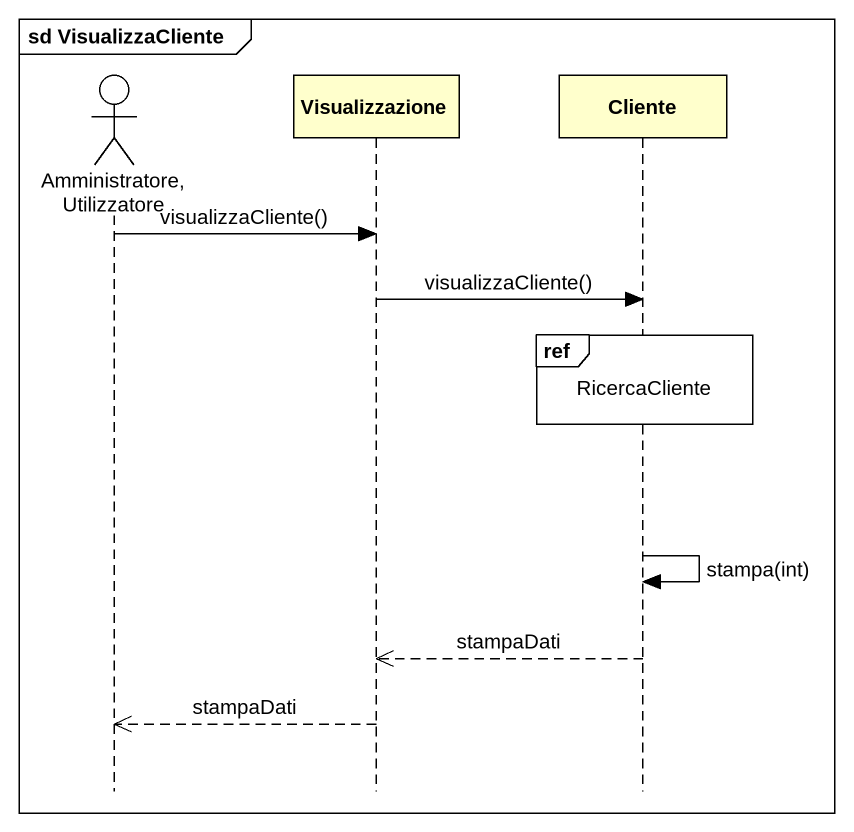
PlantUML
@startuml
mainframe sd VisualizzaCliente
hide footbox
actor "Amministratore,Utilizzatore" as Amministratore_Utilizzatore
participant Visualizzazione
participant Cliente

Amministratore_Utilizzatore -> Visualizzazione : visualizzaCliente()
Visualizzazione -> Cliente : visualizzaCliente()
ref over Cliente : RicercaCliente
Cliente -> Cliente : stampa(int)
Cliente -->> Visualizzazione : stampaDati
Visualizzazione -->> Amministratore_Utilizzatore : stampaDati
@enduml
